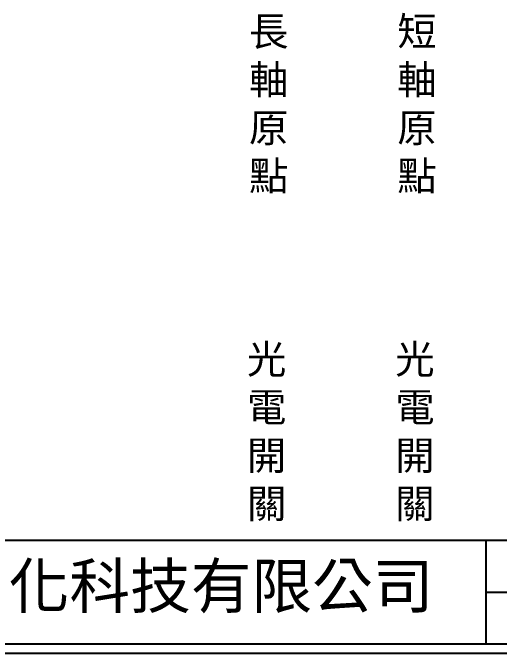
# Model space of a CAD drawing. Extents: x 275 to 562, y 265 to 469.
# Drawn here: x 346.8 to 412.4, y 264.9 to 351.4 of the extents above; entities that cross this region are included whole.
import ezdxf

# ---------------------------------------------------------------- set-up
doc = ezdxf.new("R2010")
doc.units = 0
doc.layers.add('圖框層', color=7, linetype='CONTINUOUS')
doc.layers.add('標尺寸層', color=3, linetype='CONTINUOUS')
doc.styles.add('CNS', font='romanc.shx', dxfattribs={"bigfont": 'chineset.shx'})
doc.styles.add('STSL', font='kaiu.ttf')

msp = doc.modelspace()

# ---------------------------------------------------------------- linework, layer by layer
at = {"layer": '圖框層', "color": 7}
for p, q in [((276.148, 280.195), (560.648, 280.195)), ((410.648, 266.195), (410.648, 280.195)), ((410.648, 273.195), (560.648, 273.195)), ((276.148, 266.195), (560.648, 266.195)), ((274.898, 264.945), (561.898, 264.945))]:
    msp.add_line(p, q, dxfattribs=at)

# ---------------------------------------------------------------- texts
at = {"layer": '圖框層', "color": 4, "style": 'STSL'}
msp.add_text('泓陞自動化科技有限公司', height=6, dxfattribs=at).set_placement((313.501, 271.022))
at = {"layer": '標尺寸層', "color": 7, "char_height": 3.9, "width": 4.96081, "attachment_point": 5, "style": 'CNS'}
for s, insert in [('{\\fDFKai-SB|b0|i0|c136|p65;長軸原點}', (381.301, 338.918)), ('{\\fDFKai-SB|b0|i0|c136|p65;短軸原點}', (401.301, 338.918)), ('{\\fDFKai-SB|b0|i0|c136|p65;光電開關}', (381.025, 294.665)), ('{\\fDFKai-SB|b0|i0|c136|p65;光電開關}', (401.025, 294.665))]:
    msp.add_mtext(s, dxfattribs=dict(at, insert=insert))

doc.saveas('drawing.dxf')
